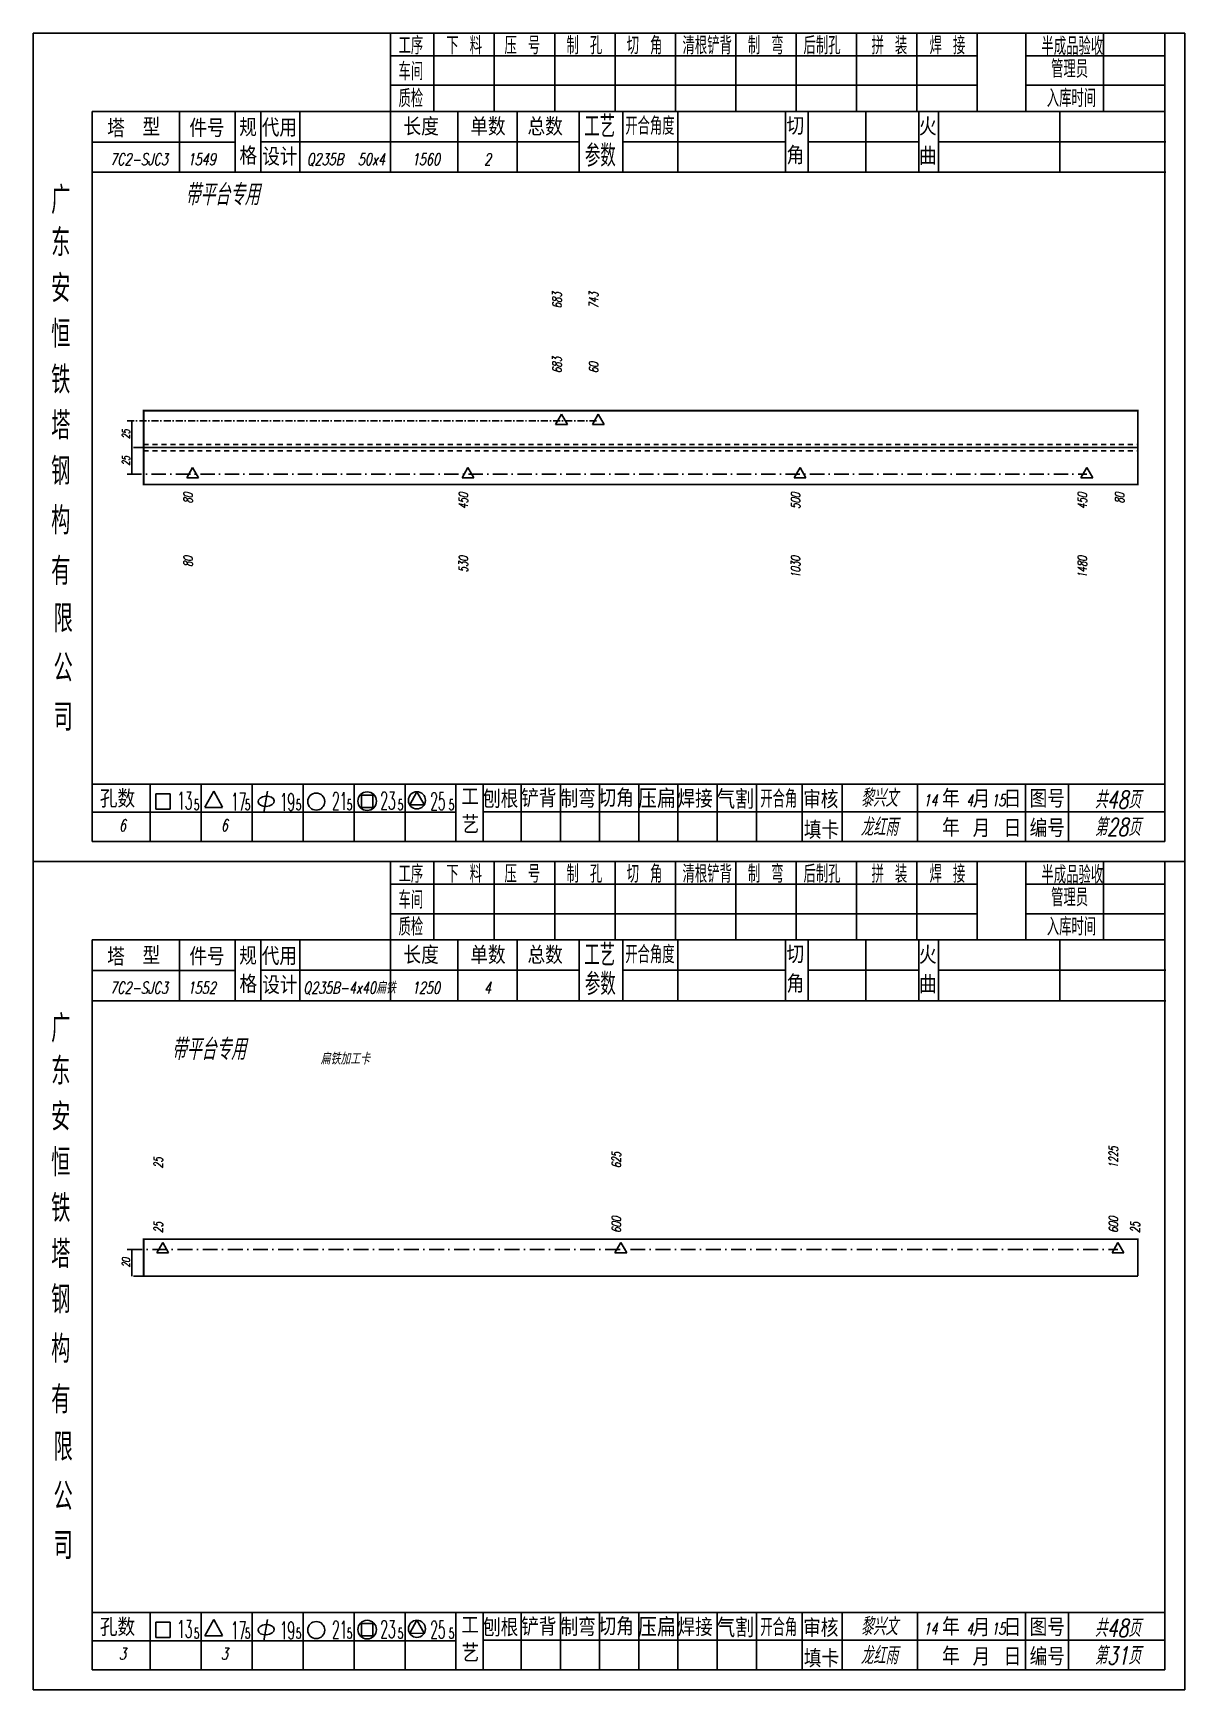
# Model space of a CAD drawing. Header units: millimetres. Extents: x -1378 to 644, y -1773 to 1979.
# Drawn here: x -780.7 to -486.9, y -717.1 to -294.7 of the extents above; entities that cross this region are included whole.
import ezdxf
from ezdxf.enums import TextEntityAlignment as Align

# ---------------------------------------------------------------- set-up
doc = ezdxf.new("R2010")
doc.units = ezdxf.units.MM
doc.linetypes.add('LPY8', pattern=[0.009, 0.005, -0.004])
doc.linetypes.add('LPY9', pattern=[0.025, 0.015, -0.005, 0, -0.005])
for name, color, linetype in [('1', 7, 'Continuous'), ('2', 7, 'Continuous'), ('21', 7, 'Continuous')]:
    doc.layers.add(name, color=color, linetype=linetype)
doc.styles.add('hz', font='txt.shx', dxfattribs={"width": 0.7, "oblique": 12, "bigfont": 'hztxt.shx'})

# ---------------------------------------------------------------- blocks, each defined once
blk = doc.blocks.new('xytfsc')
at = {"color": 243}
for p, q in [((-0.0818, 0.17567), (-0.0818, -0.0355)), ((0.212, 0.17567), (-0.0818, 0.17567)), ((0.00934, 0.17567), (0.00934, 0.15571)), ((0.02044, 0.17567), (0.02044, 0.15571)), ((0.03584, 0.17567), (0.03584, 0.15571)), ((0.05124, 0.17567), (0.05124, 0.15571)), ((0.06664, 0.17567), (0.06664, 0.15571)), ((0.08204, 0.17567), (0.08204, 0.15571)), ((0.09744, 0.17567), (0.09744, 0.15571)), ((0.11284, 0.17567), (0.11284, 0.15571)), ((0.12824, 0.17567), (0.12824, 0.15571)), ((0.14364, 0.17567), (0.14364, 0.15571)), ((0.15904, 0.17567), (0.15904, 0.15571)), ((0.15904, 0.17567), (0.15904, 0.15571)), ((0.17139, 0.17567), (0.17139, 0.1557)), ((0.19125, 0.17567), (0.19125, 0.1557)), ((0.20692, 0.17567), (0.20692, 0.1557)), ((0.212, 0.1457), (0.212, 0.17567)), ((0.15904, 0.16991), (0.00934, 0.16991)), ((0.20692, 0.16991), (0.17139, 0.16991)), ((0.15904, 0.16238), (0.00934, 0.16238)), ((0.20692, 0.16238), (0.17139, 0.16238)), ((-0.0667, 0.1557), (-0.0667, -0.03042)), ((0.20692, 0.1557), (-0.0667, 0.1557)), ((-0.04446, 0.15571), (-0.04446, 0.14021)), ((-0.01376, 0.15577), (-0.01376, 0.14027)), ((0.00934, 0.15571), (0.00934, 0.14021)), ((0.02657, 0.1558), (0.02657, 0.1403)), ((0.0417, 0.1558), (0.0417, 0.1403)), ((0.05749, 0.1557), (0.05749, 0.1402)), ((0.06861, 0.1557), (0.06861, 0.1402)), ((0.08265, 0.1557), (0.08265, 0.1402)), ((0.1101, 0.1557), (0.1101, 0.1402)), ((0.11589, 0.1557), (0.11589, 0.1402)), ((0.13059, 0.1557), (0.13059, 0.1402)), ((0.14414, 0.1557), (0.14414, 0.1402)), ((0.14915, 0.1557), (0.14915, 0.1402)), ((0.18007, 0.1557), (0.18007, 0.1402)), ((0.20692, -0.03042), (0.20692, 0.1557)), ((-0.03023, 0.14789), (-0.0667, 0.14789)), ((0.05749, 0.14795), (-0.02369, 0.14795)), ((0.06861, 0.14795), (0.1101, 0.14795)), ((0.11589, 0.14795), (0.14414, 0.14795)), ((0.14915, 0.14795), (0.2071, 0.14795)), ((0.212, -0.0355), (0.212, 0.1457)), ((0.2071, 0.1402), (-0.0667, 0.1402)), ((-0.0667, -0.0158), (0.20692, -0.0158)), ((-0.05193, -0.0158), (-0.05193, -0.03042)), ((-0.03893, -0.03042), (-0.03893, -0.0158)), ((-0.02593, -0.0158), (-0.02593, -0.03042)), ((-0.01293, -0.03042), (-0.01293, -0.0158)), ((0.00007, -0.0158), (0.00007, -0.03042)), ((0.01307, -0.03028), (0.01307, -0.0158)), ((0.04269, -0.03037), (0.04269, -0.0157)), ((0.05269, -0.03037), (0.05269, -0.0157)), ((0.06269, -0.03037), (0.06269, -0.0157)), ((0.07269, -0.03037), (0.07269, -0.0157)), ((0.08269, -0.03037), (0.08269, -0.0157)), ((0.09269, -0.03037), (0.09269, -0.0157)), ((0.10269, -0.03037), (0.10269, -0.0157)), ((0.1144, -0.03054), (0.1144, -0.01587)), ((0.12461, -0.03053), (0.12461, -0.01587)), ((0.14378, -0.03042), (0.14378, -0.01576)), ((0.17132, -0.03045), (0.17132, -0.01578)), ((0.18234, -0.03043), (0.18234, -0.01576)), ((-0.05048, -0.02216), (-0.05048, -0.01823)), ((-0.04687, -0.01823), (-0.05048, -0.01823)), ((-0.04687, -0.01823), (-0.04687, -0.02216)), ((-0.03572, -0.0176), (-0.03801, -0.0217)), ((-0.03347, -0.02167), (-0.03572, -0.0176)), ((-0.02201, -0.0176), (-0.02294, -0.02301)), ((0.00483, -0.01861), (0.00194, -0.01861)), ((0.00194, -0.02176), (0.00194, -0.01861)), ((0.00483, -0.01861), (0.00483, -0.02176)), ((0.01611, -0.01776), (0.01429, -0.02104)), ((0.01431, -0.02109), (0.01795, -0.02108)), ((0.01792, -0.02102), (0.01611, -0.01776)), ((0.02607, -0.02298), (-0.0667, -0.02298)), ((-0.04687, -0.02216), (-0.05048, -0.02216)), ((-0.038, -0.02172), (-0.03348, -0.02172)), ((0.00483, -0.02176), (0.00194, -0.02176)), ((0.03294, -0.02282), (0.20692, -0.02282)), ((-0.0667, -0.03042), (0.20692, -0.03042)), ((-0.0718, -0.0355), (-0.0818, -0.0355)), ((-0.0718, -0.0355), (0.212, -0.0355))]:
    blk.add_line(p, q, dxfattribs=at)
at = {"color": 25}
for p, q in [((-0.03023, 0.14014), (-0.03023, 0.15564)), ((-0.0237, 0.14025), (-0.0237, 0.15575)), ((0.02607, -0.03028), (0.02607, -0.01568)), ((0.03298, -0.03049), (0.03298, -0.01589))]:
    blk.add_line(p, q, dxfattribs=at)
at = {"color": 243}
for centre, radius in [((-0.00958, -0.02025), 0.00218), ((0.00341, -0.02014), 0.00237), ((0.0161, -0.01993), 0.00218)]:
    blk.add_circle(centre, radius, dxfattribs=at)
blk.add_ellipse((-0.02237, -0.02016), major_axis=(-0.00206, -0.00014), ratio=0.631198, dxfattribs=at)
at = {"color": 243, "style": 'hz'}
for s, height, width, p in [('工序', 0.0045, 0.7, (0.01141, 0.17026)), ('下 料', 0.0045, 0.7, (0.0236, 0.17026)), ('压 号', 0.0045, 0.7, (0.03845, 0.17026)), ('制 孔', 0.0045, 0.7, (0.05426, 0.17026)), ('切 角', 0.0045, 0.7, (0.0696, 0.17026)), ('清根铲背 ', 0.0045, 0.7, (0.08385, 0.17026)), (' 制 弯', 0.0045, 0.7, (0.09772, 0.17026)), (' 后制孔', 0.0045, 0.7, (0.11191, 0.17026)), ('拼 装', 0.0045, 0.7, (0.13207, 0.17026)), (' 焊 接', 0.0045, 0.7, (0.14407, 0.17026)), ('半成品验收', 0.0045, 0.7, (0.17541, 0.17009)), ('管理员', 0.0045, 0.7, (0.17787, 0.16428)), ('车间', 0.0045, 0.7, (0.01141, 0.16365)), ('质检', 0.0045, 0.7, (0.01141, 0.15676)), ('入库时间', 0.0045, 0.7, (0.17677, 0.15681)), ('工艺', 0.0056, 0.7, (0.0588, 0.14906)), ('开合角度', 0.0045, 0.7, (0.06923, 0.14974)), ('参数', 0.0056, 0.7, (0.05897, 0.14164)), ('广', 0.007, 0.7, (-0.0772, 0.1296)), ('东', 0.007, 0.7, (-0.0772, 0.11874)), ('安', 0.007, 0.7, (-0.0772, 0.10709)), ('恒', 0.007, 0.7, (-0.0772, 0.09543)), ('铁', 0.007, 0.7, (-0.0772, 0.08376)), ('塔', 0.007, 0.7, (-0.0772, 0.07209)), ('钢', 0.007, 0.7, (-0.0772, 0.06049)), ('构', 0.007, 0.7, (-0.0772, 0.04788)), ('有', 0.007, 0.7, (-0.0772, 0.035)), ('限', 0.007, 0.7, (-0.07659, 0.02293)), ('公', 0.007, 0.7, (-0.07659, 0.01032)), ('司', 0.007, 0.7, (-0.07659, -0.00223)), ('开合角', 0.0045, 0.7, (0.10368, -0.02179)), ('13', 0.0045, 0.5, (-0.04503, -0.02227)), ('5', 0.00269, 0.6, (-0.04077, -0.02242)), ('17', 0.0045, 0.5, (-0.0313, -0.02254)), ('5', 0.00269, 0.6, (-0.02777, -0.02242)), ('19', 0.0045, 0.5, (-0.01885, -0.0226)), ('5', 0.00269, 0.6, (-0.01477, -0.02242)), ('21', 0.0045, 0.5, (-0.00553, -0.02238)), ('5', 0.00269, 0.6, (-0.00177, -0.02242)), ('23', 0.0045, 0.5, (0.00679, -0.02228)), ('5', 0.00269, 0.6, (0.01123, -0.02242)), ('25', 0.0045, 0.5, (0.01952, -0.02242)), ('5', 0.00269, 0.6, (0.02423, -0.02242))]:
    blk.add_text(s, height=height, dxfattribs=dict(at, width=width)).set_placement(p)
for s, height, p in [('塔', 0.0045, (-0.06291, 0.14913)), ('型', 0.0045, (-0.0539, 0.14943)), ('单数', 0.0045, (0.02972, 0.14955)), ('总数', 0.0045, (0.04431, 0.14954)), ('孔数', 0.0045, (-0.06478, -0.02179)), ('压扁', 0.0048, (0.07253, -0.02192)), ('气割', 0.0048, (0.09248, -0.0221)), ('图号', 0.0045, (0.1724, -0.0218)), ('编号', 0.0045, (0.1724, -0.0293))]:
    blk.add_text(s, height=height, dxfattribs=at).set_placement(p)
at = {"color": 25, "style": 'hz'}
for s, p in [('件号', (-0.04194, 0.14917)), ('规', (-0.02923, 0.14934)), ('代用', (-0.02348, 0.14927)), ('长度', (0.01268, 0.14955)), ('切', (0.11039, 0.14973)), ('火', (0.14418, 0.14957)), ('格', (-0.02915, 0.14213)), ('设计', (-0.02335, 0.14189)), ('角', (0.11039, 0.14223)), ('曲', (0.14418, 0.14207)), ('铲背', (0.04269, -0.02169)), ('制弯', (0.05274, -0.02179)), ('切角', (0.06243, -0.02161)), ('焊接', (0.08256, -0.02181)), ('年', (0.15005, -0.0217)), ('工', (0.02741, -0.02128)), ('刨根', (0.03296, -0.02187)), ('审核', (0.11462, -0.022)), ('月', (0.15785, -0.02184)), ('日', (0.16576, -0.02182)), ('艺', (0.02749, -0.02838)), ('填卡', (0.1148, -0.02977)), ('年', (0.15005, -0.02918)), ('月', (0.15785, -0.02932)), ('日', (0.16576, -0.0293))]:
    blk.add_text(s, height=0.0045, dxfattribs=at).set_placement(p)
blk = doc.blocks.new('li8')
at = {"layer": '21', "color": 7, "linetype": 'LPY8'}
blk.add_line((0, 0), (1, 0), dxfattribs=at)
blk = doc.blocks.new('bo')
at = {"color": 211}
for p, q in [((-1, -0.58), (0, 1.15)), ((0, 1.15), (1, -0.58)), ((-1, -0.58), (1, -0.58))]:
    blk.add_line(p, q, dxfattribs=at)
blk = doc.blocks.new('li9')
at = {"layer": '21', "color": 210, "linetype": 'LPY9'}
blk.add_line((0, 0), (1, 0), dxfattribs=at)

msp = doc.modelspace()

# ---------------------------------------------------------------- linework, layer by layer
at = {"layer": '2', "color": 7}
for p, q in [((-755.4803, -393.5731), (-755.4803, -400.3731)), ((-755.4803, -407.1731), (-755.4803, -400.3731)), ((-755.0803, -400.3731), (-692.4803, -400.3731)), ((-755.0803, -400.3731), (-692.4803, -400.3731)), ((-752.4803, -400.3731), (-498.8803, -400.3731)), ((-755.4803, -604.7731), (-755.4803, -611.5731)), ((-755.0803, -611.5731), (-692.4803, -611.5731)), ((-752.4803, -611.5731), (-498.8803, -611.5731))]:
    msp.add_line(p, q, dxfattribs=at)
at = {"layer": '2', "color": 7, "const_width": 0.5}
msp.add_lwpolyline([(-752.4803, -390.9731), (-498.8803, -390.9731), (-498.8803, -409.7731), (-752.4803, -409.7731)], close=True, dxfattribs=at)
msp.add_lwpolyline([(-752.4803, -611.5731), (-752.4803, -602.1731), (-498.8803, -602.1731), (-498.8803, -611.5731)], dxfattribs=at)

# ---------------------------------------------------------------- block references
at = {"layer": '1', "color": 7}
for name, p, xscale, yscale, zscale in [('xytfsc', (-698.8803, -470.3731), 1000, 1000, 1000), ('bo', (-645.8902, -393.5731), 1.5, 1.5, 1.5), ('bo', (-636.5265, -393.5731), 1.5, 1.5, 1.5), ('li9', (-756.6803, -393.5731), 120.153723076923, 120.153723076923, 120.153723076923), ('bo', (-739.9953, -407.1731), 1.5, 1.5, 1.5), ('bo', (-669.7676, -407.1731), 1.5, 1.5, 1.5), ('bo', (-585.0392, -407.1731), 1.5, 1.5, 1.5), ('bo', (-511.8854, -407.1731), 1.5, 1.5, 1.5), ('li9', (-756.6803, -407.1731), 244.794871794872, 244.794871794872, 244.794871794872), ('xytfsc', (-698.8803, -681.5731), 1000, 1000, 1000), ('bo', (-747.6111, -604.7731), 1.5, 1.5, 1.5), ('bo', (-630.7523, -604.7731), 1.5, 1.5, 1.5), ('bo', (-503.9523, -604.7731), 1.5, 1.5, 1.5), ('li9', (-756.6803, -604.7731), 252.728, 252.728, 252.728)]:
    msp.add_blockref(name, p, dxfattribs=dict(at, xscale=xscale, yscale=yscale, zscale=zscale))
at = {"layer": '2', "color": 7, "xscale": 253.6, "yscale": 253.6, "zscale": 253.6}
for p in [(-752.4803, -399.5731), (-752.4803, -401.1731)]:
    msp.add_blockref('li8', p, dxfattribs=at)

# ---------------------------------------------------------------- texts
at = {"color": 134, "style": 'hz', "oblique": 12, "width": 0.7}
for p in [(-722.9865, -338.5912), (-726.4662, -556.4804)]:
    msp.add_text('带平台专用', height=5.4, dxfattribs=at).set_placement(p, align=Align.RIGHT)
at = {"layer": '1', "color": 7, "style": 'hz', "oblique": 12, "width": 0.7}
for s, height, p in [('7C2-SJC3', 3, (-753.6803, -328.3731)), ('1549', 3, (-737.6803, -328.3731)), ('Q235B  50x4 ', 3, (-699.9803, -328.3731)), ('1560', 3, (-680.4803, -328.3731)), ('2', 3, (-664.7803, -328.3731)), ('黎兴文', 4.5, (-564.8803, -491.9731)), ('14', 3, (-551.7803, -491.7731)), ('4', 3, (-541.7803, -491.7731)), ('15', 3, (-534.4803, -491.7731)), ('6', 3, (-757.8803, -498.1731)), ('6', 3, (-731.8803, -498.1731)), ('龙红雨', 4.5, (-564.8803, -499.3731)), ('Q235B-4x40扁铁', 3, (-699.9803, -539.5731)), ('7C2-SJC3', 3, (-753.6803, -539.5731)), ('1552', 3, (-737.6803, -539.5731)), ('1250', 3, (-680.4803, -539.5731)), ('4', 3, (-664.7803, -539.5731)), ('扁铁加工卡', 3, (-701.1028, -557.659)), ('黎兴文', 4.5, (-564.8803, -703.1731)), ('14', 3, (-551.7803, -702.9731)), ('4', 3, (-541.7803, -702.9731)), ('15', 3, (-534.4803, -702.9731)), ('3', 3, (-757.8803, -709.3731)), ('3', 3, (-731.8803, -709.3731)), ('龙红雨', 4.5, (-564.8803, -710.5731))]:
    msp.add_text(s, height=height, dxfattribs=at).set_placement(p, align=Align.CENTER)
for s, p in [('683', (-645.8902, -364.8731)), ('743', (-636.5265, -364.8731)), ('683', (-645.8902, -381.3731)), ('60', (-636.5265, -381.3731)), ('1225', (-503.9523, -584.0731)), ('25', (-747.6111, -584.0731)), ('625', (-630.7523, -584.0731)), ('25', (-747.6111, -600.5731)), ('600', (-630.7523, -600.5731)), ('600', (-503.9523, -600.5731)), ('25', (-498.4163, -600.5731))]:
    msp.add_text(s, height=2.3, rotation=90, dxfattribs=at).set_placement(p)
for s, p in [('80', (-739.9953, -411.8731)), ('450', (-669.7676, -411.8731)), ('500', (-585.0392, -411.8731)), ('450', (-511.8854, -411.8731)), ('80', (-502.3828, -411.8731)), ('80', (-739.9953, -428.0731)), ('530', (-669.7676, -428.0731)), ('1030', (-585.0392, -428.0731)), ('1480', (-511.8854, -428.0731))]:
    msp.add_text(s, height=2.3, rotation=90, dxfattribs=at).set_placement(p, align=Align.RIGHT)
for s, p in [('共48页', (-509.8803, -492.3731)), ('第28页', (-509.8803, -499.3731)), ('共48页', (-509.8803, -703.5731)), ('第31页', (-509.8803, -710.5731))]:
    msp.add_text(s, height=4.5, dxfattribs=at).set_placement(p)
at = {"layer": '2', "color": 7, "style": 'hz', "oblique": 12, "width": 0.7}
for s, p in [('25', (-755.9803, -396.9731)), ('25', (-755.9803, -403.7731)), ('20', (-755.9803, -608.1731))]:
    msp.add_text(s, height=2, rotation=90, dxfattribs=at).set_placement(p, align=Align.CENTER)

doc.saveas('drawing.dxf')
